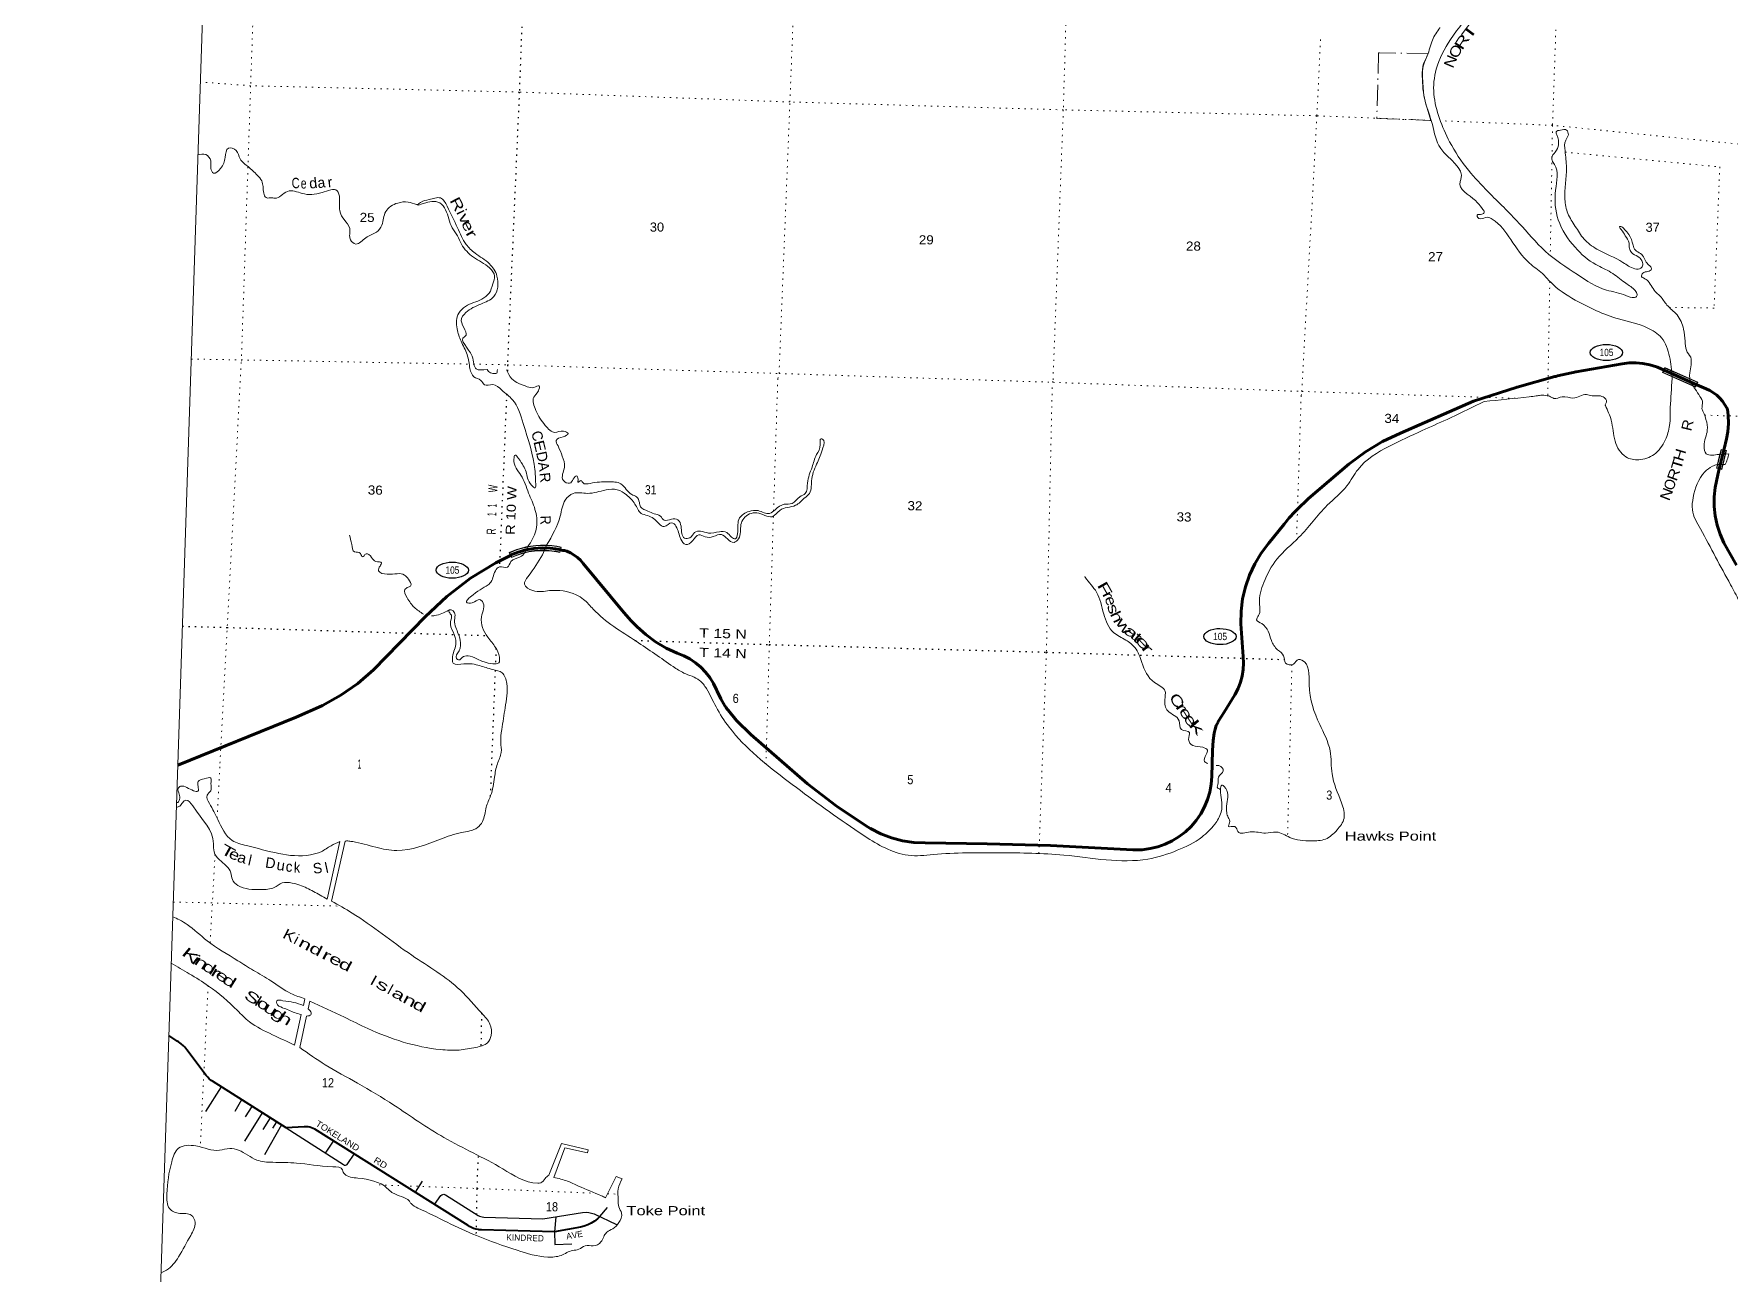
# Model space of a CAD drawing. Header units: feet. Extents: x -757852 to -501257, y -360805 to -170898.
# Drawn here: x -757852 to -725307, y -279945 to -256157 of the extents above; entities that cross this region are included whole.
import ezdxf
from ezdxf.enums import TextEntityAlignment as Align

# ---------------------------------------------------------------- set-up
doc = ezdxf.new("R2010")
doc.units = ezdxf.units.FT
doc.header["$LTSCALE"] = 80
doc.linetypes.add('DOT_DASHED', pattern=[7.7, 5, -1.2, 0.3, -1.2])
doc.linetypes.add('DOTTED', pattern=[1.5, 0.3, -1.2])
for name, color, linetype, lineweight in [('17', 7, 'Continuous', 25), ('23', 7, 'Continuous', 70), ('26', 7, 'Continuous', 40), ('27', 7, 'Continuous', 13), ('29', 7, 'Continuous', 25), ('39', 7, 'Continuous', 13), ('4', 7, 'Continuous', 13), ('41', 7, 'Continuous', 13), ('44', 7, 'DOT_DASHED', 13), ('59', 7, 'Continuous', 13), ('6', 7, 'DOTTED', 25), ('7', 7, 'DOTTED', 13)]:
    doc.layers.add(name, color=color, linetype=linetype, lineweight=lineweight)
doc.layers.add('42', color=7, linetype='Continuous')

msp = doc.modelspace()

# ---------------------------------------------------------------- linework, layer by layer
at = {"layer": '17'}
for centre in [(-727663.15, -262273.45), (-749820.1, -266451.67), (-735081.47, -267725.87)]:
    msp.add_ellipse(centre, major_axis=(-309.24, 1), ratio=0.500121, dxfattribs=at)
at = {"layer": '23'}
for points in [[(-725339.25, -263361.65), (-725346.99, -263346.08), (-725385.67, -263275.8), (-725431.49, -263209.95), (-725483.94, -263149.25), (-725542.45, -263094.37), (-725606.37, -263045.9), (-725675.01, -263004.38), (-725747.61, -262970.26), (-725923.93, -262891.57), (-726681.97, -262553.26), (-726702.46, -262545.66), (-726830.03, -262507.03), (-726960.93, -262481.94), (-727093.73, -262470.68), (-727226.99, -262473.35), (-727359.23, -262489.95), (-728243.5, -262642.14), (-728601.36, -262723.57), (-728635.03, -262731.23), (-728651.36, -262735.76), (-729375.85, -262936.9), (-730216.69, -263206.35)], [(-734734, -268720.47), (-734688.92, -268603.93), (-734656.27, -268483.32), (-734636.41, -268359.96), (-734629.54, -268235.2), (-734635.76, -268110.41), (-734673.86, -267568.04), (-734678.79, -267478.71), (-734674.75, -267240.68), (-734645.86, -267004.38), (-734592.43, -266772.39), (-734515.04, -266547.25), (-734414.54, -266331.44), (-734292.03, -266127.32), (-734148.86, -265937.12), (-733849.75, -265567.69), (-733754.26, -265444.45), (-733646.42, -265331.86), (-733603.46, -265293.03), (-733379.91, -265076.72), (-732599.09, -264412.5), (-732579.07, -264396.68), (-732285.67, -264177.68), (-731959.31, -263982.75), (-731614.35, -263823.01), (-730216.75, -263206.37)], [(-725161.94, -266352.38), (-725406.68, -265926.5), (-725480.82, -265759.93), (-725537.14, -265586.53), (-725575.03, -265408.19), (-725594.07, -265226.87), (-725594.05, -265044.55), (-725574.98, -264863.24), (-725551.83, -264744.17), (-725500.95, -264532.59), (-725495.94, -264507.59), (-725489.89, -264482.59), (-725414.59, -264171.32), (-725408.54, -264146.32), (-725402.03, -264121.32), (-725356.05, -263930.14), (-725332.47, -263794.69), (-725320.39, -263634.34), (-725325.13, -263473.6), (-725339.25, -263361.65)], [(-755088.79, -270192.58), (-752814.32, -269275.14), (-752322.38, -269053.97), (-752309.41, -269047.65), (-751960.3, -268853.57), (-751633.4, -268624.07), (-751332.27, -268361.65), (-750341.95, -267346.61), (-749925.99, -266954.14), (-749471.29, -266607.31), (-748982.82, -266309.91), (-748727.24, -266181.43), (-748702.24, -266168.86), (-748677.24, -266152.94), (-748556.22, -266104.51), (-748405.48, -266061.82), (-748251.1, -266035.12), (-748094.78, -266024.71), (-747938.22, -266030.69), (-747836.06, -266041.39), (-747766.02, -266054.95), (-747748.4, -266059.61), (-747694.16, -266071.09), (-747666.6, -266076.43), (-747622.39, -266089.26), (-747550.31, -266121.72), (-747482.01, -266161.54), (-747418.25, -266208.29), (-747359.73, -266261.44), (-747307.08, -266320.42), (-746526.27, -267262.08), (-746383.87, -267426.38), (-746318.41, -267490.35), (-746293.12, -267515.06), (-746268.41, -267539.23), (-746105.76, -267688.05), (-745916.82, -267827.65), (-745714.31, -267946.73), (-745500.47, -268043.99), (-745377.19, -268093.47), (-745259.76, -268155.56), (-745149.46, -268229.6), (-745047.51, -268314.75), (-744955.01, -268410.1), (-744872.99, -268514.59), (-744802.34, -268627.08), (-744743.84, -268746.34), (-744733.5, -268771.27), (-744666.96, -268918.38), (-744585.41, -269057.74), (-744563.03, -269090.14), (-744545.75, -269115.16), (-744524.8, -269140.14), (-744362.04, -269334.19), (-744088.49, -269605.71), (-743001.23, -270550.48), (-742447.35, -270977.51), (-742428.63, -270990.4), (-741849.54, -271378.5), (-741791.72, -271412.6), (-741594.89, -271511.26), (-741388.82, -271588.81), (-741175.77, -271644.39), (-740958.09, -271677.4), (-740738.14, -271687.47), (-739548.31, -271702.91), (-738335.46, -271736.84), (-736754.36, -271819.84), (-736725.65, -271820.89), (-736573.95, -271817.01), (-736423.49, -271797.28), (-736275.91, -271761.94), (-736132.84, -271711.37), (-735995.83, -271646.12), (-735866.4, -271566.91), (-735745.96, -271474.6), (-735635.82, -271370.2), (-735537.2, -271254.87), (-735451.18, -271129.86), (-735378.7, -270996.54), (-735320.54, -270856.38), (-735277.36, -270710.9), (-735249.62, -270561.71), (-735237.63, -270410.44), (-735223.95, -269911.52), (-735213.9, -269721.04), (-735193.33, -269579.48), (-735175.99, -269506.61), (-735151.13, -269435.94), (-735119.01, -269368.27), (-735113.74, -269358.69), (-735001.15, -269176.62), (-734799.02, -268845.23), (-734791.01, -268831.65), (-734734, -268720.47)]]:
    msp.add_lwpolyline(points, dxfattribs=at)
at = {"layer": '26'}
msp.add_lwpolyline([(-746986.52, -278859.81), (-747031.74, -278903.2), (-747089.12, -278948.42), (-747150.91, -278987.39), (-747216.44, -279019.69), (-747284.98, -279044.97), (-747355.79, -279062.94), (-747858.88, -279151.49), (-749259.37, -279114.44), (-749284.23, -279113.78), (-749309.37, -279111.38), (-749324.78, -279109.91), (-749367.97, -279101.33), (-749410.03, -279088.29), (-749450.5, -279070.92), (-749463.93, -279063.4), (-749489.08, -279049.33), (-749513.93, -279033.72), (-752458.94, -277184.4), (-752489.11, -277167.68), (-752520.86, -277154.22), (-752553.85, -277144.14), (-752587.71, -277137.57), (-752622.07, -277134.57), (-752656.55, -277135.19), (-752664.12, -277135.81), (-753010.51, -277156.08), (-754423.64, -276262.47), (-754449.47, -276244.94), (-754483.8, -276216.87), (-754515, -276185.37), (-754542.74, -276150.78), (-754913.19, -275658.25), (-754932.04, -275633.19), (-754954.36, -275608.25), (-754977.2, -275583.23), (-755023.27, -275542.33), (-755048.36, -275524.36), (-755073.18, -275506.59), (-755098.36, -275489.93), (-755260.2, -275382.84)], dxfattribs=at)
at = {"layer": '29'}
for p, q in [((-754258.92, -276368.9), (-754555.24, -276840.16)), ((-753865.77, -276621.07), (-753996.71, -276841.1)), ((-753468.17, -276868.74), (-753808.62, -277414.95)), ((-753665.79, -276744.35), (-753793.47, -276943.75)), ((-753317.59, -276962.3), (-753455.5, -277190.43)), ((-753100.24, -277101.28), (-753427.25, -277677.92)), ((-753192.64, -277041.24), (-753270, -277162.26)), ((-753010.51, -277156.08), (-751910.69, -277863.3)), ((-752254.76, -277641.44), (-752100.79, -277411.31)), ((-751821.73, -277844.03), (-751702.03, -277662.9)), ((-750395.09, -278182.71), (-750535.28, -278391.03)), ((-750163.19, -278626.8), (-750040.98, -278456.74)), ((-749951.3, -278442.56), (-749320.39, -278838.93)), ((-747093.9, -278808.18), (-746669.57, -279014.29)), ((-746986.52, -278859.81), (-746840.3, -278682.65))]:
    msp.add_line(p, q, dxfattribs=at)
for points in [[(-751910.69, -277863.3), (-751894.33, -277870.86), (-751882.76, -277873.96), (-751866.65, -277873.12), (-751850, -277868.31), (-751837.28, -277860.12), (-751821.73, -277844.03)], [(-750040.98, -278456.74), (-750019.71, -278439.9), (-750003.9, -278433.12), (-749983.57, -278430.86), (-749966.62, -278434.25), (-749951.3, -278442.56)], [(-749320.39, -278838.93), (-749294.21, -278852.69), (-749271.05, -278861.17), (-749243.94, -278867.38), (-749214.83, -278870.14)], [(-749214.83, -278870.14), (-748078.98, -278905.89), (-747317.25, -278779.14)], [(-747830.9, -278865.23), (-747858.88, -279151.49), (-747853.8, -279398.9), (-747522.07, -279383.84)], [(-747317.25, -278779.14), (-747252.37, -278775.83), (-747198.15, -278779.22), (-747143.93, -278791.65), (-747093.9, -278808.18)]]:
    msp.add_lwpolyline(points, dxfattribs=at)
at = {"layer": '39'}
for p, q in [((-730722.51, -263559.02), (-730011.62, -263213.28)), ((-725487.52, -264229.16), (-725311.97, -264216.17)), ((-725379.17, -264420.43), (-725534.55, -264422.38)), ((-752221.23, -272764.34), (-751976.05, -271659.31)), ((-751877.52, -271655.22), (-752135.64, -272804.23)), ((-752678.16, -274810.2), (-752647.38, -274678.1)), ((-752848.12, -275570.89), (-752719.78, -274982.29)), ((-752553.87, -274724.18), (-752587.75, -274873.59)), ((-752617.92, -275012.44), (-752748.55, -275615.07))]:
    msp.add_line(p, q, dxfattribs=at)
for points in [[(-747963.64, -278063.7), (-747723.72, -277456.85), (-747208.5, -277577.92), (-747225.78, -277637.9), (-747658.84, -277542.83), (-747870.13, -278109.77)], [(-746875.38, -278499.31), (-746674.31, -278091.09), (-746558.68, -278135.59)]]:
    msp.add_lwpolyline(points, dxfattribs=at)
for points in [[(-723045.41, -252526.6), (-723350.12, -252556.72), (-723659.92, -252649.5), (-724209.62, -252974), (-724991.4, -253407.81), (-725407.59, -253631.96), (-725902.18, -254054.72), (-726205.4, -254193.96), (-726673.32, -254211.36), (-727182.2, -254062.57), (-727861.17, -254029.08), (-728634.06, -254177.62), (-728975.79, -254329.71), (-729501.57, -254787.69), (-730165.49, -255623.38), (-730654.87, -256265.5), (-730929.34, -256833.96), (-730974.36, -257313.15), (-730866.51, -257779.06), (-730671.93, -258229.62), (-730311.77, -258773.88), (-729931.58, -259190.07), (-729342.41, -259787.81), (-728837.65, -260326.58), (-728217.86, -260778.49), (-727663.39, -261073.5), (-727287.52, -261177.87), (-727122.32, -261219.28), (-727081.61, -261200.46), (-727075.79, -261142.32), (-727127.52, -261064.28), (-727313.76, -260925.68), (-727574.59, -260734.45), (-727862.85, -260586.6), (-728263.71, -260254.21), (-728586.29, -259727.22), (-728638.66, -259154.47), (-728657.39, -258661.21), (-728705.11, -258583.29), (-728711.81, -258540.84), (-728644, -258424.34), (-728581.5, -258285.55), (-728613.75, -258097.52), (-728625.91, -258036.81), (-728544.62, -258003.18), (-728426.26, -258002.89), (-728392.95, -258092.42), (-728442.35, -258197.44), (-728456.75, -258402.1), (-728428.63, -258722.72), (-728459.68, -259333.06), (-728401.93, -259604.34), (-728259.21, -259852.17), (-728092.25, -260094.73), (-727845.51, -260287.52), (-727344.02, -260544.66), (-727117.07, -260664.43), (-726998.4, -260654.1), (-726964.39, -260592.84), (-726983.75, -260505.76), (-727057.64, -260431.03), (-727179.57, -260352.78), (-727219.21, -260273.1), (-727228.11, -260172.28), (-727299.94, -260031.26), (-727382.36, -259908), (-727406.72, -259852.94), (-727386.68, -259853.57), (-727312.22, -259910.22), (-727229.05, -260009.36), (-727151.08, -260210.91), (-727106.05, -260310.86), (-727005.67, -260372.35), (-726881.17, -260561.28), (-726846.1, -260594.56), (-726801.45, -260642.22), (-726804.76, -260684.35), (-726892.19, -260721.81), (-726975.79, -260765.42), (-726982.36, -260783.31), (-726989.38, -260815.26), (-726950.11, -260842.64), (-726861.81, -260905.76), (-726700.24, -261128.04), (-726628.09, -261194.66), (-726500.9, -261361.56), (-726306.2, -261550.7), (-726180.26, -261822.13), (-726151.45, -262056.3), (-726126.71, -262228.01), (-726038.66, -262363.51)], [(-726401.13, -262745.27), (-726449.53, -262352.55), (-726604.78, -261991.72), (-726877.57, -261798.1), (-727427.91, -261627.9), (-728259.12, -261265.84), (-728731.93, -260925.15), (-728891.19, -260757.24), (-729139.74, -260558.35), (-729496.7, -260104.69), (-729853.66, -259715.37), (-729948.79, -259678.18), (-730083.99, -259704.07), (-730129.46, -259682.53), (-730142.11, -259637.89), (-730051.24, -259618.64), (-730010.1, -259585.75), (-730047.74, -259506.14), (-730177.5, -259357.26), (-730473.02, -258992), (-730457.68, -258950.25), (-730842.39, -258356.95), (-731002.53, -257895.42), (-731143.12, -257450.6), (-731196.3, -256968.31), (-731170.69, -256725.8), (-731101.75, -256573.13), (-731002.18, -256274.64), (-730860.47, -256039.82), (-730858.03, -256036.36)], [(-754702.14, -258480.49), (-754553.9, -258471.12), (-754457.52, -258596.82), (-754453.95, -258739.71), (-754404.6, -258829.75), (-754269.52, -258743.52), (-754178.53, -258527.21), (-754116.79, -258348.17), (-753969.81, -258395.04), (-753892.6, -258556.34), (-753734.91, -258710.13), (-753565.32, -258868.31), (-753476.52, -258979.7), (-753439.63, -259212.12), (-753392.22, -259300.09), (-753265.97, -259304.07), (-753228.08, -259311.3), (-752985.3, -259180.21), (-752703.68, -259219.26), (-752317.98, -259201.28), (-752028.1, -259168.2), (-751982.57, -259316.43), (-751974.74, -259580.11), (-751896.89, -259721.32), (-751787.99, -259895.68), (-751790.24, -260032.35), (-751774.64, -260111.27), (-751670.81, -260190.96), (-751480.5, -260070.28), (-751274.54, -259962.16), (-751172.02, -259826.65), (-751097.76, -259567.57), (-750865.99, -259403.96), (-750668.85, -259386.06), (-750505.72, -259429.41), (-750490.1, -259433.6)], [(-749481.33, -262582.57), (-749534.44, -262313.55), (-749650.8, -262056.51), (-749727.64, -261818.8), (-749694.14, -261516.21), (-749565.77, -261387.55), (-749250.52, -261248.69), (-749112.57, -261134.4), (-749038.67, -260951.73), (-749006.05, -260805.96), (-749103.5, -260650.06), (-749413.92, -260441.18), (-749642.94, -260194.65), (-749720.22, -260035.36), (-749823.62, -259877.26), (-749947.31, -259533.51), (-750061.47, -259399.2), (-750213.14, -259374.3), (-750378.91, -259415.32), (-750481.92, -259438.21), (-750432.39, -259393.52), (-750264.18, -259338.5), (-750046.57, -259307.17), (-749919.13, -259466.03), (-749719.41, -259880.55), (-749552.77, -260197.5), (-749381.49, -260365.79), (-749107, -260569.51), (-748961.9, -260805.35), (-749024.33, -261199.53), (-749269.5, -261342.6), (-749561.51, -261508.34), (-749646.55, -261662.5), (-749577.78, -261966.31), (-749587.99, -261972.02), (-749439, -262340.7), (-749360.46, -262588.51), (-749152.25, -262596.76)], [(-749481.34, -262582.55), (-749404.23, -262738.57), (-749269.03, -262809.6), (-749202.4, -262893.34), (-749043.57, -262888.43), (-748868.93, -262996.42), (-748663.65, -263179.4), (-748457.79, -263633.83), (-748232.47, -264520.93), (-748217.87, -264794.66), (-748227.4, -264868.87), (-748298.77, -264821.22), (-748404.11, -264563.8), (-748545.68, -264309.68), (-748614.64, -264241.97), (-748636.26, -264317.95), (-748501.88, -264630.23), (-748354.01, -264970.93), (-748231.63, -265284.78), (-748196.09, -265447.12)], [(-749152.25, -262596.76), (-749085.29, -262664.43), (-748989.09, -262676.37), (-748981.06, -262676.53), (-748954.14, -262600.4)], [(-748775.71, -262608.51), (-748675.67, -262777.04), (-748379.37, -262929.65), (-748253.09, -262944.2), (-748154.07, -262915.99), (-748166.01, -263010.26), (-748254.83, -263131.15), (-748215.68, -263383.25), (-748034.63, -263672.32), (-747848.46, -263806.68), (-747681.25, -263783.83), (-747597.78, -263829.71), (-747689.41, -263890.23), (-747823.45, -263961.99), (-747789.4, -264067.21), (-747706.95, -264263.86), (-747666.96, -264473.76), (-747686.17, -264730.74), (-747566.68, -264783.35), (-747496.82, -264706.31), (-747435.24, -264641.18), (-747404.4, -264706.12), (-747405.57, -264764.41), (-747352.71, -264733.28), (-747315.27, -264770.21), (-747172.92, -264785.07), (-746822.74, -264755.78), (-746582.42, -264794.69), (-746478.12, -264903.3), (-746375.54, -264997.81), (-746280.02, -265043.93), (-746227.89, -265149.5), (-746203.48, -265234.43), (-746062.54, -265319.64), (-745943, -265370.25), (-745825.31, -265412.78), (-745752.62, -265494.63), (-745613.52, -265471.23), (-745487.27, -265487.79), (-745427.43, -265609.61), (-745359.65, -265836.13), (-745257.06, -265830.11), (-745166.63, -265729.35), (-745053.56, -265701.41), (-744903.62, -265738.55), (-744692.14, -265712.55), (-744551.83, -265729.39), (-744457.13, -265815.7), (-744383.46, -265849.32), (-744343.37, -265753.6), (-744303.1, -265448.78), (-744121.77, -265323.67), (-743948.69, -265308.98), (-743726.73, -265361.6), (-743620.85, -265291.31), (-743447.96, -265186.14), (-743296.97, -265171.01), (-743145.69, -265041.29), (-743043.98, -264978.95), (-742999.78, -264778.76), (-742913.32, -264474.85), (-742826.1, -264233.28), (-742755.88, -264037.63), (-742737.71, -263933.43), (-742713.65, -263935.91), (-742702.9, -264101), (-742809.04, -264384.41), (-742917.76, -264695.93), (-742963.57, -264976.52), (-743061.9, -265071.09), (-743227.36, -265206.56), (-743386.91, -265247.66), (-743532.68, -265303.09), (-743677.77, -265424.9), (-743817.91, -265400.02), (-743975.61, -265348.66), (-744224.93, -265458.36), (-744277.56, -265577.96), (-744323.17, -265848.49), (-744410.94, -265917.14), (-744536.22, -265852.34), (-744653.02, -265765.6), (-744808.51, -265804.76), (-744967.37, -265811.68), (-745087.15, -265773.14), (-745208.06, -265891.39), (-745338.04, -265961.22), (-745432.39, -265856.82), (-745525.84, -265607.67), (-745604.89, -265541.78), (-745749.01, -265615.34), (-745854.33, -265556.97), (-745956.87, -265460.45), (-746074.27, -265403.86), (-746191.96, -265361.33), (-746312.93, -265182.01), (-746476.11, -265003.87)], [(-726038.66, -262363.51), (-726037.22, -262510.35), (-726061.95, -262660.39), (-726029.29, -262875.13), (-725992.6, -262923.09)], [(-726438.33, -263328.87), (-726402.49, -262774.31), (-726401.13, -262745.27)], [(-725992.6, -262923.09), (-725957.49, -262977.39), (-725867.49, -263114.96), (-725817.21, -263239.21), (-725821.54, -263274.77), (-725822.5, -263297.25), (-725832.95, -263345.38)], [(-730011.62, -263213.28), (-729143.47, -263123.25), (-729008.52, -263105.4), (-728923.91, -263093.99), (-728797.79, -263101.99), (-728753.95, -263111.42), (-728671.04, -263154.26), (-728509.59, -263123.16), (-728303.75, -263147.75), (-728044.87, -263079.51), (-727935.28, -263103.08), (-727833.01, -263104.3), (-727721.35, -263125.92), (-727663.24, -263192.1), (-727658.35, -263228.45), (-727683.97, -263277.92), (-727682.48, -263291.94)], [(-748007.76, -265968.99), (-748090.44, -266154.34), (-748368.15, -266577.13), (-748433.31, -266720.61), (-748275.06, -266844.36), (-747953.6, -266844.66), (-747438.86, -266925.17), (-747297.96, -267012.38), (-747112.88, -267201.01), (-746289.42, -267816.38), (-745577.89, -268302.88), (-745375.42, -268425.49), (-745070.88, -268568.21), (-744939.42, -268725.62), (-744755.6, -269077.07), (-744502.25, -269468.1), (-743371.82, -270505.71), (-742092.44, -271429.65), (-741295.59, -271869.57), (-741067.65, -271924.33), (-740585.16, -271909.7), (-739306.67, -271876.56), (-738077.96, -271920.85), (-736466.13, -271996.82), (-735900.21, -271829.02), (-735428.99, -271574.9), (-735182.94, -271328.42), (-735059.81, -271099.62), (-735049.03, -270862.58), (-735071.15, -270663.1), (-735045.36, -270579.16), (-734997.68, -270606.23), (-734948.1, -270938.96), (-734951.52, -271109.8), (-734923.13, -271196.81), (-734895.1, -271301.92), (-734916.64, -271373.87), (-734796.06, -271372.23), (-734737.74, -271469.88), (-734498.79, -271476.6), (-734205.89, -271498.45), (-734000.55, -271478.37), (-733741.44, -271581.99), (-733328.89, -271648.42), (-733056.95, -271613.56), (-732834.45, -271438.99), (-732699.31, -271212.44), (-732747.65, -270917.94), (-732929.41, -270363.45), (-732966.73, -269920.38), (-733165.49, -269411.81), (-733369.08, -268643.76), (-733510.43, -268178.54), (-733576.51, -268167.19), (-733668.7, -268255.85), (-733820.97, -268234.76), (-733858.4, -268097.3), (-733974.55, -267978.39), (-734093.56, -267801.13), (-734279.95, -267477.77), (-734378.92, -267403.44), (-734339.1, -267321.79), (-734324.39, -267088.85), (-734238, -266688.42), (-733987.88, -266238.95), (-733565.62, -265821.01), (-733020.82, -265204.43), (-732643.63, -264829.83), (-732430.4, -264516.35), (-731829.64, -264071.79), (-731200.33, -263772.67), (-730722.51, -263559.02)], [(-727682.48, -263291.94), (-727569.45, -263574.57), (-727495.13, -263976.15), (-727286.2, -264277.83), (-727040.18, -264332.94), (-726746.79, -264230.14), (-726532.28, -263952.88), (-726450.32, -263673.01), (-726438.33, -263328.87)], [(-725832.96, -263345.37), (-725724.82, -263763.69), (-725787.22, -264070.09), (-725743.93, -264215.71), (-725505.14, -264230.46), (-725487.52, -264229.16)], [(-725311.97, -264216.17), (-725341.29, -264326.23), (-725379.17, -264420.43)], [(-725534.55, -264422.38), (-725628.23, -264457.25), (-725773.04, -264564.98), (-725995.84, -265055.21), (-726012.61, -265290.12), (-725857.31, -265661.12), (-725278.05, -266732.12), (-725119.49, -267040.85), (-724987.66, -267479.75), (-724839.75, -267918.97), (-724747.4, -268322.91), (-724600.9, -268731.94), (-724529.22, -269065.1), (-724280.22, -269572.65), (-723996.59, -270056.76), (-723767.42, -270350.8), (-723675.37, -270469.23), (-723614.71, -270504.81)], [(-746476.11, -265003.87), (-746651, -264907.94), (-746868.06, -264911.71), (-747227, -264977.03), (-747498.25, -264977.72), (-747649.49, -265105.43), (-747748.08, -265413.13), (-748007.76, -265968.99)], [(-748196.09, -265447.12), (-748214.56, -265695.76), (-748366.13, -265997.15)], [(-751793.79, -265777.83), (-751751.15, -265955.6), (-751693.76, -266099.48), (-751583.9, -266131.8), (-751544.99, -266194.9), (-751475.53, -266137.96), (-751368.45, -266208.43), (-751287.56, -266282.4), (-751175.62, -266310.74), (-751206.99, -266372.46), (-751232.91, -266462.42), (-751069.51, -266529.98), (-750734.27, -266544.62), (-750661.5, -266622.46), (-750615.8, -266748.02), (-750664.6, -266777.22), (-750727.75, -266820.21), (-750686.79, -266981.86), (-750547.86, -267167.56), (-750372.89, -267295.45)], [(-748366.13, -265997.15), (-748515.21, -266197.68), (-748693.9, -266287.03), (-748759.94, -266391.91), (-748915.33, -266388.03), (-748993.02, -266461.84), (-749096.71, -266703.8), (-749131.06, -266734.97)], [(-749131.06, -266734.97), (-749468.88, -266963.61), (-749547.25, -267064.61), (-749435.02, -267078.89), (-749293.15, -267017.34), (-749241.66, -267054.54), (-749259.63, -267349.75), (-749136.79, -267736.2), (-748990.07, -267934.12), (-748913.53, -268124.62), (-748927.67, -268228.89), (-749042.55, -268246.74), (-749348.14, -268156.28), (-749517.68, -268094.63), (-749632.92, -268130.56), (-749690.08, -268175.68), (-749737.72, -268146.6), (-749690.51, -267996.73), (-749666.4, -267796.14), (-749751.9, -267551.17), (-749777.23, -267411.94), (-749768.71, -267287.45), (-749827.67, -267221.95), (-749881.81, -267216.87), (-749878.6, -267257.14), (-749837.52, -267312.24), (-749856.24, -267444.57), (-749803.8, -267634.6), (-749749.83, -267848.79), (-749813.39, -268112.94), (-749801.79, -268235.81), (-749595.13, -268249.93), (-749294.44, -268284), (-749042.76, -268357.32), (-748863.22, -268421.17), (-748774.9, -268625.98), (-748804.34, -269091.87), (-748869, -269510.81), (-748890.02, -269757.7), (-748879.8, -269948.91), (-748954.52, -270168.61), (-749007.84, -270422.91), (-749083.3, -270779.31), (-749168.11, -271000.82), (-749239.99, -271278.88), (-749336.72, -271393.59), (-749644.05, -271490.08), (-750044.32, -271612.89), (-750886.57, -271833.57), (-751287.15, -271771.39), (-751730.99, -271662.12), (-751805.14, -271652.62), (-751849.28, -271649.74), (-751877.52, -271655.22)], [(-737678.58, -266571.87), (-737667.63, -266588.74), (-737450.35, -266874.5), (-737312.08, -267293.42), (-737122.32, -267649.01), (-736889.65, -267792.42), (-736714.24, -267938.53), (-736581.3, -268222.64), (-736337.88, -268607.44), (-736134.24, -268772.29), (-736141.56, -268937.02), (-736081.61, -269153.34), (-735866.37, -269340.54), (-735821.55, -269510.31), (-735668, -269567.62), (-735682.79, -269704.05), (-735602.62, -269814.21), (-735412.51, -269852.13), (-735320.97, -269909.48), (-735344.28, -269989.12), (-735377.83, -270126.26), (-735316.85, -270161.31)], [(-750220.82, -267330.44), (-750155, -267322.79), (-749886.87, -267220.28)], [(-751976.05, -271659.31), (-752146.45, -271740.4), (-752337.61, -271855.26), (-752539.74, -271915.63), (-753771.77, -271736.55), (-754045.1, -271640.69), (-754320.3, -271237.17), (-754482.88, -270928.36), (-754525.92, -270770.68), (-754455.95, -270687.62), (-754453.08, -270544.92), (-754453.04, -270442.38), (-754579.89, -270455.97), (-754697.42, -270505.93), (-754699.39, -270604.41), (-754703.22, -270694.81), (-754785.4, -270685.15), (-754912.8, -270626.35), (-755036.84, -270599.78), (-755081.87, -270641.11), (-755061.99, -270752.09), (-755056.06, -270856.76), (-755089.24, -270908.38), (-755113.26, -270915.17)], [(-735154.04, -270202.71), (-735090.12, -270206.31), (-735017.7, -270302.24), (-735112.55, -270423.02), (-735116.81, -270535.53), (-735124.81, -270633.89), (-735085.01, -270652.77), (-735073.57, -270668.28)], [(-755115.32, -271006.39), (-755052.53, -270981.49), (-754994.85, -270910.24), (-754933.67, -270865.2), (-754803.33, -270978.35), (-754401.95, -271702.03), (-754391.08, -271861.08), (-754291.6, -272009.82), (-754069.57, -272259.48), (-754042.02, -272388.7), (-753933.86, -272505.44), (-753493.35, -272580.46), (-753237.45, -272543.28), (-753083, -272455.84), (-752894.17, -272457.55), (-752610.8, -272553.6), (-752354.34, -272689.34), (-752221.23, -272764.34)], [(-752135.64, -272804.23), (-751742.42, -273033.14), (-750595.38, -273843.88), (-749664.55, -274515.66), (-749253.51, -274958.04), (-749096.91, -275164.2), (-749075.24, -275385.79), (-749144.29, -275523.16), (-749367.07, -275611.27), (-749689.58, -275663.23), (-750047.02, -275654.18), (-751439.31, -275250.78), (-751891.02, -275032.79), (-752553.87, -274724.18)], [(-752647.38, -274678.1), (-752916.61, -274578.3), (-753301.48, -274333.47), (-753639.03, -274133.81), (-753934.69, -273949.04), (-754525.72, -273565.44), (-754909.22, -273252.28), (-755054.83, -273164.86), (-755184.27, -273105.02)], [(-755214.94, -273992.38), (-754867.91, -274198.08), (-754496.94, -274434.6), (-753945.8, -274903.87), (-753713.05, -275119.56), (-753268.01, -275369.6), (-752848.12, -275570.89)], [(-752678.16, -274810.2), (-752865.78, -274748.2), (-753070.06, -274716.03), (-753186.67, -274719.76), (-753189.65, -274767.96), (-753076.78, -274850.6), (-752845.59, -274943.62), (-752719.78, -274982.29)], [(-752587.75, -274873.59), (-752535.85, -274927.6), (-752535.02, -274985.93), (-752569.52, -275003.34), (-752617.92, -275012.44)], [(-752748.55, -275615.07), (-752256.93, -275946.45), (-751639.14, -276298.4), (-750940.42, -276722.32), (-749980.43, -277342.4), (-748851.29, -277943.68), (-748179.75, -278220.29), (-748121.35, -278213.4), (-748039.32, -278130.57), (-747963.64, -278063.7)], [(-746558.68, -278135.59), (-746636.85, -278327.07), (-746635.06, -278538.22), (-746621.7, -278673.2), (-746569.89, -278794.85), (-746619.75, -278976.84), (-746736.6, -279093.16), (-746856.55, -279163.18), (-746964.69, -279346.03), (-747112.91, -279423.54), (-747267.52, -279418.48), (-747391.48, -279488.43), (-747510.46, -279510.21), (-747729.33, -279604.42), (-747985.16, -279637.59), (-748575.21, -279505.33), (-749357.17, -279224.54), (-750479.72, -278695.76), (-750610.62, -278610.75), (-750643.88, -278565.86), (-750964.12, -278404.74), (-751019.55, -278363.44), (-751066.86, -278318.27), (-751631.52, -278122.18), (-751891.11, -278042.68), (-751914.57, -278010.05), (-751927.7, -277963.54), (-752115.36, -277903.55), (-752809.08, -277831.59), (-753264.9, -277818.59), (-753571.41, -277774.36), (-753921.21, -277584.5), (-754093.37, -277552.97), (-754286.94, -277587.36), (-754741.34, -277504.02), (-755073.77, -277549.75), (-755205.54, -277808.54), (-755298.41, -278432.01), (-755249.62, -278704.4), (-755052.61, -278798.76), (-754830.29, -278833.29), (-754756.79, -278975.48), (-754842.08, -279221.11), (-755073.36, -279632.76), (-755305.5, -279887.55), (-755412.09, -279940.56)], [(-747870.13, -278109.77), (-747608.33, -278179.27), (-747397.26, -278273.9), (-746957, -278461.51), (-746875.38, -278499.31)]]:
    msp.add_spline(points, degree=3, dxfattribs=at)
at = {"layer": '4'}
msp.add_lwpolyline([(-751809.62, -170897.83), (-720494.9, -171910.43), (-689178.81, -172879.95), (-657861.41, -173806.4), (-626542.79, -174689.77), (-595222.97, -175530.05), (-563902.02, -176327.26), (-532580.01, -177081.38), (-501256.99, -177792.41), (-505285.46, -360804.74), (-536860.21, -360087.99), (-568433.95, -359327.81), (-600006.62, -358524.19), (-631578.15, -357677.16), (-663148.48, -356786.69), (-694717.56, -355852.8), (-726285.32, -354875.48), (-757851.71, -353854.74)], close=True, dxfattribs=at)
msp.add_lwpolyline([(-751809.62, -170897.83), (-720494.9, -171910.43), (-689178.81, -172879.95), (-657861.41, -173806.4), (-626542.79, -174689.77), (-595222.97, -175530.05), (-563902.02, -176327.26), (-532580.01, -177081.38), (-501256.99, -177792.41), (-505285.46, -360804.74), (-536860.21, -360087.99), (-568433.95, -359327.81), (-600006.62, -358524.19), (-631578.15, -357677.16), (-663148.48, -356786.69), (-694717.56, -355852.8), (-726285.32, -354875.48), (-757851.71, -353854.74)], close=True, dxfattribs=at)
at = {"layer": '44'}
msp.add_lwpolyline([(-731091.92, -256535.94), (-732020.93, -256518.2), (-732035.56, -256520.64), (-732070.22, -257780.25), (-731030.99, -257818.5), (-731126.08, -257501.35), (-731165.09, -257347.66), (-731182.85, -257186.59), (-731194.35, -256981.72), (-731190.41, -256865.45), (-731182.16, -256779.23), (-731155.34, -256701.17), (-731082.19, -256535.27)], dxfattribs=at)
at = {"layer": '59'}
for p, q in [((-725461.57, -264132.13), (-725359.32, -264156.86)), ((-725455.62, -264141.79), (-725368.94, -264162.76)), ((-725446.56, -264517.56), (-725548.98, -264492.79)), ((-748680.02, -266210.07), (-748724.44, -266112.53)), ((-747728.76, -266008.16), (-747751.66, -266113.25))]:
    msp.add_line(p, q, dxfattribs=at)
for points in [[(-726542.2, -262560.54), (-725907.94, -262841.26), (-725951.15, -262938.9), (-726585.42, -262658.18)], [(-726538.12, -262571.09), (-725918.49, -262845.33), (-725955.22, -262928.34), (-726574.86, -262654.1)]]:
    msp.add_lwpolyline(points, close=True, dxfattribs=at)
for points in [[(-725461.57, -264132.13), (-725495.97, -264278.06), (-725535.49, -264439.4), (-725548.98, -264492.79)], [(-725539.24, -264486.91), (-725527.73, -264441.33), (-725488.19, -264279.93), (-725455.62, -264141.79)], [(-725368.94, -264162.76), (-725409.54, -264334.01), (-725447.4, -264491.49), (-725452.13, -264507.98), (-725539.24, -264486.91)], [(-725359.32, -264156.86), (-725401.76, -264335.87), (-725439.66, -264493.53), (-725446.56, -264517.56)], [(-748724.44, -266112.53), (-748583.7, -266055.32), (-748492.6, -266028.56), (-748407.49, -266006.46), (-748317.59, -265989), (-748218.1, -265976.21), (-748123.4, -265970.39), (-748015.51, -265970.39), (-747906.43, -265977.37), (-747811.73, -265991.33), (-747728.76, -266008.16)], [(-748713.7, -266116.8), (-748581.06, -266062.88), (-748490.47, -266036.27), (-748405.72, -266014.27), (-748316.32, -265996.9), (-748217.34, -265984.18), (-748123.15, -265978.39), (-748015.77, -265978.39), (-747907.27, -265985.33), (-747813.11, -265999.21), (-747738.3, -266014.39), (-747757.74, -266103.61)], [(-747757.74, -266103.61), (-747818.69, -266089.33), (-747909.2, -266077.61), (-748011.6, -266069.43), (-748133.25, -266069.43), (-748241.77, -266076.45), (-748350.38, -266094.02), (-748475.67, -266125.59), (-748587.71, -266163.01), (-748675.94, -266199.71), (-748713.7, -266116.8)], [(-748680.02, -266210.07), (-748584.9, -266170.51), (-748473.42, -266133.27), (-748348.76, -266101.86), (-748240.87, -266084.41), (-748132.99, -266077.43), (-748011.92, -266077.43), (-747910.03, -266085.57), (-747820.12, -266097.21), (-747751.66, -266113.25)]]:
    msp.add_lwpolyline(points, dxfattribs=at)
at = {"layer": '6'}
for p, q in [((-748757.98, -262606.49), (-748759.57, -262644.99)), ((-748776.91, -263066.27), (-748913.58, -266387.06)), ((-749699.13, -267689.3), (-749151.77, -267706.32)), ((-748980.8, -267950.87), (-748992.67, -268254.66)), ((-748997.17, -268370), (-749092.68, -270814.52)), ((-749257.3, -274953.64), (-749270.18, -275588.02))]:
    msp.add_line(p, q, dxfattribs=at)
for points in [[(-747449.62, -232287.78), (-747620.69, -236232.15), (-747853.48, -241515.5), (-748079.6, -246728.7), (-748338.48, -252061.49), (-748532.94, -257273.66), (-748762.22, -262508.86), (-748762.22, -262508.86), (-748757.98, -262606.49)], [(-755000.73, -267526.12), (-754146, -267551.05), (-749790.07, -267686.48)], [(-746312.66, -267799.98), (-743733, -267879.05), (-738414, -268026.05), (-733841.1, -268166.51)], [(-749324.75, -277704.63), (-749349, -278320.05), (-749364.88, -279221.33)]]:
    msp.add_lwpolyline(points, dxfattribs=at)
at = {"layer": '7'}
for p, q in [((-728749.33, -260908.68), (-728788.23, -263103.49)), ((-754831.39, -262398.68), (-749504.93, -262495.38)), ((-743570.64, -262775.83), (-743651.32, -265311.94)), ((-733523.16, -263100.48), (-733611.06, -265869.41)), ((-733699.41, -268263.19), (-733783.24, -271568.4)), ((-754466.58, -273604.48), (-754373.48, -271893.05)), ((-755175.61, -272821.66), (-751958.37, -272900.48)), ((-754506.69, -274427.65), (-754658.31, -277515.71)), ((-746837.18, -278421.75), (-746639.94, -278429.74))]:
    msp.add_line(p, q, dxfattribs=at)
for points in [[(-743570.64, -262775.83), (-743546.01, -262675.53), (-743337.52, -257463.81), (-743134.91, -252247.87), (-742945.33, -246999.35), (-742774.91, -241722.07), (-742368.13, -232120.46), (-742341.15, -231017.62), (-742152.13, -225787.18), (-741930.71, -220368.76), (-741912.51, -217033.91)], [(-736571.95, -217206.98), (-736635.25, -220680.69), (-736863.71, -226018.47), (-737014.5, -231294.35), (-737025, -236669.19), (-737491.06, -241971.32), (-737790.86, -247216.36), (-737937.48, -252502.43), (-738088.74, -257615.42), (-738287.09, -262823.45), (-738302.47, -262946.61)], [(-752677.16, -229130.48), (-752710.83, -230537.45), (-752882, -235967.53), (-752878.68, -235989.75), (-753084.29, -241237.77), (-753299.92, -246549.81), (-753513.55, -251926.27), (-753690.41, -257153.08), (-753868.38, -262438.52)], [(-728568.65, -254158.47), (-728696.23, -257911.92), (-728740.62, -260416.58)], [(-733523.16, -263100.48), (-733509.11, -263020.53), (-733221.9, -257728.84), (-733145.63, -256181.6)], [(-731028.24, -257817.58), (-733221.9, -257728.84), (-738088.74, -257615.42), (-743337.52, -257463.81), (-748532.94, -257273.66), (-753690.41, -257153.08), (-754653.99, -257080.5)], [(-723234.35, -258471.13), (-723815.11, -258403.84), (-728696.23, -257911.92), (-730846.6, -257824.93)], [(-728455.4, -258426.75), (-725485.58, -258711.06), (-725594.05, -261420.35), (-726455.95, -261408.11)], [(-754336.26, -271208.84), (-754279, -270156.05), (-753868.38, -262438.52)], [(-749418.34, -262496.95), (-748762.22, -262508.86), (-743546.01, -262675.53), (-738283.77, -262845.67), (-733509.11, -263020.53), (-729416.44, -263151.56)], [(-738302.47, -262946.61), (-738414, -268026.05), (-738557.19, -271898.21)], [(-725778.08, -263475.08), (-724053, -263531.05), (-723394.47, -263530.95)], [(-743654.7, -265418.06), (-743733, -267879.05), (-743797.53, -270163.14)], [(-751226.42, -278252.79), (-749349, -278320.05), (-747072.05, -278412.25)]]:
    msp.add_lwpolyline(points, dxfattribs=at)

# ---------------------------------------------------------------- texts
at = {"layer": '17', "width": 0.85}
for p in [(-727660.25, -262341.76), (-749817.2, -266519.98), (-735078.57, -267794.18)]:
    msp.add_text('105', height=140, dxfattribs=at).set_placement(p, align=Align.CENTER)
at = {"layer": '27'}
for s, width, p in [('TOKELAND', 1.1, (-752454.54, -277107.62)), ('RD', 1.15, (-751341.19, -277808.97))]:
    msp.add_text(s, height=120, rotation=327.873, dxfattribs=dict(at, width=width)).set_placement(p)
for s, rotation, p in [('KINDRED', 358.485, (-748784.06, -279317.96)), ('AVE', 9.983, (-747621.21, -279300.37))]:
    msp.add_text(s, height=120, rotation=rotation, dxfattribs=at).set_placement(p)
at = {"layer": '41'}
for s, rotation, width, p in [('T', 53.03, 1.9, (-730208.54, -256174.74)), ('O', 61.249, 1.2, (-730469.7, -256537.65)), ('R', 57.03, 1.5, (-730352.67, -256361.81)), ('N', 67.173, 1.2, (-730564.5, -256723.23)), ('C', 3.612, 0.8, (-752819.85, -259120.06)), ('e', 0.569, 0.75, (-752672.13, -259125.44)), ('d', 7.235, 1.05, (-752478.12, -259119.58)), ('R', 297.562, 1.4, (-749813.03, -259472.3)), ('i', 295.719, 1.15, (-749731.11, -259615.06)), ('v', 295.732, 1.45, (-749669.16, -259745.54)), ('e', 296.47, 1.4, (-749607.86, -259885.73)), ('r', 298.992, 1.6, (-749536, -260040.8)), ('R', 76.447, 1.1, (-726010.76, -263690.49)), ('E', 283.397, 1.25, (-748237.69, -264091.46)), ('D', 282.004, 1.05, (-748191.7, -264292.82)), ('H', 73.436, 1.2, (-726159.88, -264266.17)), ('R', 70.446, 1.2, (-726278.16, -264647.16)), ('T', 73.302, 1.35, (-726203.85, -264442.21)), ('N', 68.768, 1.2, (-726415.86, -265027.52)), ('R', 272.363, 0.9, (-748129.11, -265495.34)), ('F', 299.349, 1.75, (-737378.86, -266861.2)), ('r', 295.993, 1.5, (-737317.89, -266968.84)), ('e', 289.439, 1.2, (-737270.43, -267072.68)), ('s', 289.121, 1.4, (-737223.91, -267224.97)), ('h', 296.199, 1.45, (-737150.04, -267391.68)), ('w', 305.71, 1.65, (-737002.47, -267584.81)), ('a', 324.633, 1.75, (-736844.11, -267718.47)), ('t', 321.42, 1.7, (-736722.72, -267822.02)), ('e', 312.713, 1.95, (-736632.55, -267907.5)), ('r', 308.425, 1.95, (-736549.55, -268014.2)), ('C', 304.046, 1.45, (-735990.88, -269009.82)), ('r', 304.001, 1.8, (-735900.11, -269139.83)), ('e', 302.629, 1.55, (-735817.19, -269251.82)), ('e', 302.894, 1.6, (-735729.52, -269385.01)), ('k', 311.243, 2.1, (-735603, -269531.81)), ('T', 330.849, 1.65, (-754173.16, -271936.69)), ('e', 335.824, 1.3, (-754040.5, -271999.45)), ('a', 346.038, 1.15, (-753879.18, -272066.08)), ('u', 351.516, 1.05, (-753125.18, -272214.16)), ('k', 358.911, 0.9, (-752801.8, -272258.52)), ('c', 356.019, 0.95, (-752958.38, -272240.23)), ('K', 320.574, 1.8, (-754907.77, -273925.01)), ('i', 321.879, 1.6, (-754797.64, -274009.12)), ('n', 326.688, 1.7, (-754687.52, -274067.14)), ('d', 326.892, 1.75, (-754539.14, -274164.17)), ('r', 327.341, 1.75, (-754409.69, -274254.07)), ('e', 325.592, 1.65, (-754287.4, -274326.82)), ('d', 328.04, 1.75, (-754150.63, -274420.49)), ('S', 327.663, 1.6, (-753714.54, -274736.9)), ('l', 328.093, 1.3, (-753597.04, -274811.65)), ('o', 329.139, 1.5, (-753498.11, -274865.22)), ('u', 327.559, 1.7, (-753360.42, -274962.23)), ('g', 327.687, 1.7, (-753208.82, -275054.78)), ('h', 327.475, 1.65, (-753074.25, -275141.82))]:
    msp.add_text(s, height=200, rotation=rotation, dxfattribs=dict(at, width=width)).set_placement(p, align=Align.CENTER)
for s, rotation, p in [('a', 7.27, (-752321.42, -259109.96)), ('r', 7.068, (-752156.75, -259101.1)), ('C', 286.493, (-748280.29, -263902.76)), ('A', 279.343, (-748160.64, -264476.64)), ('R', 276.363, (-748135.57, -264684.09)), ('O', 70.446, (-726349.19, -264839.39)), ('l', 347.304, (-753724.28, -272116.07)), ('D', 351.516, (-753323.37, -272171.36)), ('S', 7.493, (-752393.33, -272269.62)), ('l', 12.233, (-752212.14, -272261.75))]:
    msp.add_text(s, height=200, rotation=rotation, dxfattribs=at).set_placement(p, align=Align.CENTER)
at = {"layer": '42', "width": 1.35}
for s, p in [('Hawks Point', (-732685.1, -271643.38)), ('Toke Point', (-746475.87, -278834))]:
    msp.add_text(s, height=175, dxfattribs=at).set_placement(p)
at = {"layer": '42'}
for s, rotation, width, p in [('K', 332.314, 1.25, (-752994.47, -273550.91)), ('n', 332.314, 1.6, (-752686.93, -273715.66)), ('d', 332.314, 1.6, (-752482.08, -273820.53)), ('r', 332.314, 1.75, (-752273.32, -273929.3)), ('e', 332.314, 1.6, (-752100.64, -274016.21)), ('d', 332.314, 1.6, (-751915.89, -274116.84)), ('I', 331.093, 1.25, (-751375.45, -274411.37)), ('s', 331.093, 1.75, (-751205.12, -274505.31)), ('a', 331.093, 1.6, (-750897.69, -274677.49)), ('n', 331.093, 1.65, (-750681.82, -274794.66)), ('d', 331.093, 1.6, (-750498.41, -274895.54))]:
    msp.add_text(s, height=200, rotation=rotation, dxfattribs=dict(at, width=width)).set_placement(p, align=Align.CENTER)
for s, rotation, p in [('i', 332.314, (-752853.75, -273624.74)), ('l', 331.093, (-751056.17, -274587.41))]:
    msp.add_text(s, height=200, rotation=rotation, dxfattribs=at).set_placement(p, align=Align.CENTER)
at = {"layer": '6'}
for s, rotation, width, p in [('W', 87.643, 0.65, (-748955.49, -264961.22)), ('R 10 W', 87.643, 1.2, (-748621.94, -265777.26)), ('1', 87.643, 0.45, (-748966.96, -265252.22)), ('1', 87.643, 0.45, (-748973.77, -265417.65)), ('R', 87.643, 0.7, (-748988.38, -265769.77)), ('T 15 N', 358.244, 1.3, (-745080.02, -267741.28)), ('T 14 N', 358.244, 1.3, (-745081.82, -268114.95))]:
    msp.add_text(s, height=175, rotation=rotation, dxfattribs=dict(at, width=width)).set_placement(p)
at = {"layer": '7'}
for s, width, p in [('25', 1.1, (-751597.56, -259767.11)), ('30', 1.05, (-746026.76, -259952.88)), ('29', 1.1, (-740862.39, -260197.7)), ('37', 1.05, (-726910.44, -259956.22)), ('28', 1.1, (-735734.14, -260317.77)), ('27', 1.1, (-731086.14, -260520.29))]:
    msp.add_text(s, height=175, dxfattribs=dict(at, width=width)).set_placement(p)
for s, width, p in [('34', 1.1, (-731926.54, -263623.78)), ('36', 1.1, (-751442.63, -264998.59)), ('31', 0.85, (-746122.73, -264993.99)), ('32', 1.1, (-741081.94, -265300.04)), ('33', 1.1, (-735915.79, -265514.08)), ('6', 0.9, (-744438.85, -268998.87)), ('1', 0.45, (-751641.79, -270260.27)), ('5', 0.9, (-741085.87, -270559.18)), ('4', 0.9, (-736127.78, -270711.91)), ('3', 0.9, (-733043.88, -270855.83)), ('12', 0.9, (-752324.9, -276375.41)), ('18', 0.9, (-748024.54, -278755.87))]:
    msp.add_text(s, height=175, rotation=358.872, dxfattribs=dict(at, width=width)).set_placement(p)

doc.saveas('drawing.dxf')
